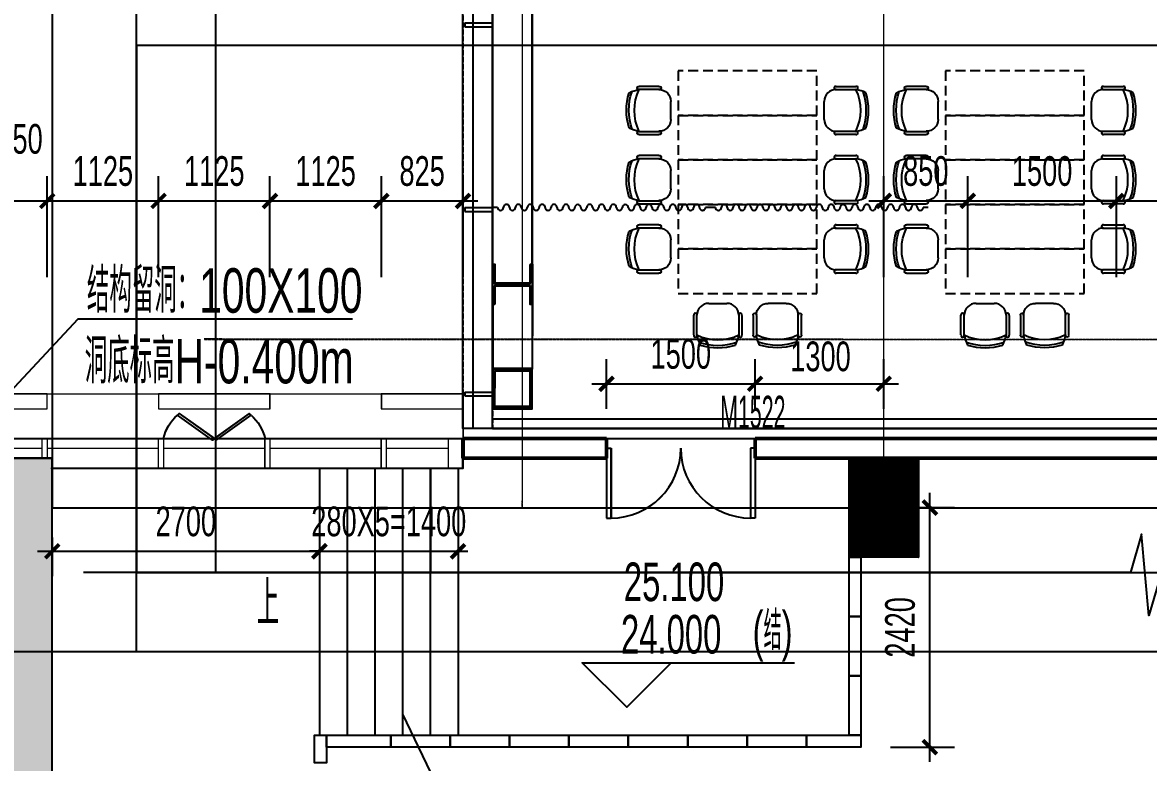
# Model space of a CAD drawing. Header units: millimetres. Extents: x 285006 to 3037698, y -2820855 to 192241.
# Drawn here: x 844006 to 855380, y -2793597 to -2786119 of the extents above; entities that cross this region are included whole.
import ezdxf
from ezdxf.enums import TextEntityAlignment as Align
from ezdxf.xclip import XClip

# ---------------------------------------------------------------- set-up
doc = ezdxf.new("R2010")
doc.units = ezdxf.units.MM
doc.header["$XCLIPFRAME"] = 2
doc.header["$PDMODE"] = 35
doc.header["$PDSIZE"] = -0.1
for name, pattern in [('1#B-6F$0$DOTE', [2.42, 2, -0.2, 0.02, -0.2]), ('1#C-6F$0$CONTINOUS', [0]), ('1#C-6F$0$DASH', [0.35, 0.25, -0.1]), ('1#C-6F$0$DASHED2', [0.375, 0.25, -0.125]), ('1#C-6F$0$DOTE', [2.42, 2, -0.2, 0.02, -0.2]), ('DASH', [0.35, 0.25, -0.1]), ('DASHED', [0.75, 0.5, -0.25]), ('WALL-1C-6F-1$0$CONTINOUS', [0])]:
    doc.linetypes.add(name, pattern=pattern)
for name, color, linetype, lineweight in [('1#B-6F$0$A-ANNO-GRID', 10, '1#B-6F$0$DOTE', 18), ('1#C-6F$0$A-ANNO-GRID', 10, '1#C-6F$0$DOTE', 18), ('DIM-1B-6F$0$A-ANNO-DIMS', 73, 'Continuous', 18), ('DOOR-1B-IDEN-6F$0$A-DOOR-IDEN', 7, 'Continuous', 25), ('EXWALL-1B-6F$0$A-FLOR-UNDR', 11, 'Continuous', 18), ('EXWALL-1B-6F$0$A-WALL-GLAZ', 142, 'Continuous', 18), ('EXWALL-1B-6F$0$A-WALL-STON', 31, 'Continuous', 18), ('IDEN-1AB-6F$0$A-ANNO-LEVL', 130, 'Continuous', 25), ('IDEN-1AB-6F$0$A-COND-IDEN-TEXT', 11, 'Continuous', 18), ('VERT-IDEN-1B-4F$0$A-COND-IDEN-TEXT', 11, 'Continuous', 18), ('VERT-IDEN-1B-4F$0$A-ROOM-IDEN', 7, 'Continuous', 25), ('WALL-1A1B-6F$0$A-WALL', 2, 'Continuous', 50), ('WALL-1A1B-6F$0$IDEN-1AB-6F$0$A-ROOM-IDEN', 7, 'Continuous', 25), ('WALL-1C-6F-1$0$A-FLOR-UNDR', 11, 'Continuous', 18), ('WALL-1C-6F-1$0$A-WALL-GLAZ', 142, 'Continuous', 18), ('板边洞口-1C-6F$0$A-HOLE', 5, 'Continuous', 25)]:
    doc.layers.add(name, color=color, linetype=linetype, lineweight=lineweight)
for name, color, linetype in [('1#C-6F$0$0-XREF', 7, 'Continuous'), ('1#C-6F$0$A-WALL', 2, 'Continuous'), ('1#C-6F$0$S-W-BEAMLINE', 4, '1#C-6F$0$DASHED2'), ('4玻璃幕墙', 1, 'Continuous'), ('6铝型材', 8, 'Continuous'), ('___', 4, 'Continuous'), ('__附着_A10-J_KJ_2_B_28F_SEN22M3I_设计区$0$A_WALL_BRIK(砌块墙)', 190, 'Continuous'), ('COL-1A1B-4~12$0$S-PUB-COL', 6, 'Continuous'), ('COL-1A1B-4~12$0$S-PUB-COLHATCH', 8, 'Continuous'), ('FF-FURN', 51, 'Continuous'), ('FF-活动家具', 51, 'Continuous'), ('WALL-1A1B-6F$0$A-DOOR', 142, 'Continuous'), ('WALL-1A1B-6F$0$IDEN-1AB-6F$0$DIM_SYMB', 3, 'Continuous'), ('WALL-地台', 8, 'Continuous')]:
    doc.layers.add(name, color=color, linetype=linetype)
doc.styles.add('CCD_DIM', font='archs.shx', dxfattribs={"width": 0.7})
doc.styles.add('DIM-1B-6F$0$HYGB2014', font='hygbsz.shx', dxfattribs={"width": 0.7, "bigfont": 'hygbhz.shx'})
doc.styles.add('DOOR-1B-IDEN-6F$0$HYGB2014', font='hygbsz.shx', dxfattribs={"width": 0.7, "bigfont": 'hygbhz.shx'})
doc.styles.add('IDEN-1AB-6F$0$HYGB2014', font='hygbsz.shx', dxfattribs={"width": 0.7, "bigfont": 'hygbhz.shx'})
doc.styles.add('VERT-IDEN-1B-4F$0$HYGB2014', font='hygbsz.shx', dxfattribs={"width": 0.7, "bigfont": 'hygbhz.shx'})
doc.styles.add('WALL-1A1B-6F$0$IDEN-1AB-6F$0$HYGB2014', font='hygbsz.shx', dxfattribs={"width": 0.7, "bigfont": 'hygbhz.shx'})
doc.dimstyles.new('DIM-1B-6F$0$DIMN', dxfattribs={"dimtxt": 300, "dimasz": 100, "dimexe": 250, "dimexo": 300, "dimgap": 0, "dimtad": 0, "dimdec": 0, "dimzin": 0, "dimdsep": 46, "dimtxsty": 'DIM-1B-6F$0$HYGB2014', "dimblk": 'DIM-1B-6F$0$_archtick', "dimcen": 0.09, "dimdle": 150, "dimclrt": 7, "dimazin": 0, "dimtfac": 1, "dimtdec": 0, "dimtix": 1, "dimtmove": 2, "dimatfit": 3, "dimfxl": 1, "dimtvp": 1, "dimtolj": 1, "dimtzin": 0, "dimarcsym": 0})

# ---------------------------------------------------------------- blocks, each defined once
blk = doc.blocks.new('WALL-1C-6F-1$0$mullion_____')
at = {"layer": '6铝型材'}
for p, q in [((-36798, -1713), (-36798, -1433)), ((-36798, -1433), (-36758, -1433)), ((-36758, -1713), (-36758, -1433)), ((-36798, -1713), (-36758, -1713)), ((-36778, -1713), (-36778, -1733))]:
    blk.add_line(p, q, dxfattribs=at)
blk = doc.blocks.new('WALL-1C-6F-1')
at = {"layer": '4玻璃幕墙'}
blk.add_lwpolyline([(98374985, 18794859), (98374985, 18768923)], dxfattribs=at)
at = {"layer": 'WALL-1C-6F-1$0$A-FLOR-UNDR', "linetype": 'WALL-1C-6F-1$0$CONTINOUS', "lineweight": -3, "ltscale": 3}
blk.add_line((98375185, 18769022), (98388435, 18769022), dxfattribs=at)
at = {"layer": 'WALL-地台', "linetype": 'DASH', "ltscale": 200}
blk.add_line((98374885, 18796546), (98374885, 18768923), dxfattribs=at)
blk.add_lwpolyline([(98375185, 18794859), (98375185, 18768923)], dxfattribs=at)
at = {"layer": 'WALL-1C-6F-1$0$A-WALL-GLAZ', "lineweight": -3, "rotation": 269.9999995734953}
for p in [(98376618, 18736224), (98376618, 18734359), (98376618, 18732494)]:
    blk.add_blockref('WALL-1C-6F-1$0$mullion_____', p, dxfattribs=at)
blk = doc.blocks.new('1#C-6F$0$A$C13D20D7F')
at = {"layer": '1#C-6F$0$S-W-BEAMLINE', "color": 6, "linetype": '1#C-6F$0$CONTINOUS'}
blk.add_lwpolyline([(380, 200), (20, 200), (20, 13), (0, 13), (0, 413), (20, 413), (20, 225), (380, 225), (380, 413), (400, 413), (400, 13), (380, 13)], close=True, dxfattribs=at)
blk = doc.blocks.new('1#C-6F$0$A$C346419F8')
at = {"layer": '1#C-6F$0$S-W-BEAMLINE', "color": 6, "linetype": '1#C-6F$0$CONTINOUS'}
for points in [[(0, 400), (0, 0), (400, 0), (400, 400)], [(20, 380), (20, 20), (380, 20), (380, 380)]]:
    blk.add_lwpolyline(points, close=True, dxfattribs=at)
blk = doc.blocks.new('dfgdergherhre')
at = {"layer": 'WALL-地台', "linetype": 'DASH', "ltscale": 200}
for p, q in [((3268329, 4575599, 0), (3268329, 4580983, 0)), ((3268729, 4575599, 0), (3268729, 4580983, 0)), ((3268329, 4575199, 0), (3268329, 4574546, 0)), ((3268729, 4575199, 0), (3268729, 4574546, 0))]:
    blk.add_line(p, q, dxfattribs=at)
at = {"layer": '1#C-6F$0$0-XREF', "ltscale": 1.5, "rotation": 359.999308722076}
for name, p in [('1#C-6F$0$A$C13D20D7F', (3268329, 4575186, 0)), ('1#C-6F$0$A$C346419F8', (3268329, 4574146, 0))]:
    blk.add_blockref(name, p, dxfattribs=at)
blk = doc.blocks.new('A$C64783269')
at = {"layer": 'FF-活动家具'}
for p, q in [((1, 151), (1, 400)), ((41, 151), (41, 400)), ((570, 399), (570, 150)), ((610, 399), (610, 150)), ((419, 0), (191, 0))]:
    blk.add_line(p, q, dxfattribs=at)
for centre, radius, start, end in [((461, 332), 426, 152.8506, 170.8394), ((305, -144), 604, 64.0229, 115.9163), ((305, -200), 730, 70.8382, 109.1021), ((305, -192), 752, 72.7146, 107.2107), ((149, 332), 426, 9.0894, 27.0688), ((21, 405), 20.8, 344.5058, 195.4229), ((590, 405), 20.8, 344.5058, 195.4229), ((21, 145), 20.8, 164.5058, 15.4229), ((191, 150), 150, 179.9644, 269.9644), ((419, 150), 150, 269.9644, 359.9644), ((590, 145), 20.8, 164.5058, 15.4229)]:
    blk.add_arc(centre, radius, start, end, dxfattribs=at)
blk = doc.blocks.new('DFGDFGHDTH')
at = {"layer": 'FF-FURN', "linetype": 'DASHED', "ltscale": 200}
for points in [[(3283808, 4592442), (3283808, 4591042), (3284258, 4591042), (3284258, 4592442)], [(3284258, 4592442), (3284258, 4591042), (3284708, 4591042), (3284708, 4592442)], [(3284708, 4592442), (3284708, 4591042), (3285158, 4591042), (3285158, 4592442)], [(3285158, 4592442), (3285158, 4591042), (3285608, 4591042), (3285608, 4592442)], [(3285608, 4592442), (3285608, 4591042), (3286058, 4591042), (3286058, 4592442)]]:
    blk.add_lwpolyline(points, close=True, dxfattribs=at)
at = {"layer": 'FF-FURN', "linetype": 'DASHED', "ltscale": 200, "xscale": 0.8, "yscale": 0.8, "zscale": 0.8}
for p in [(3283964, 4592517), (3284664, 4592517), (3285364, 4592517)]:
    blk.add_blockref('A$C64783269', p, dxfattribs=at)
at = {"layer": 'FF-FURN', "linetype": 'DASHED', "ltscale": 200}
for p, xscale, yscale, zscale, rotation in [((3286158, 4591798), -0.8, 0.8, 0.8, 269.9999999999999), ((3286158, 4591686), 0.8000000000000002, 0.8000000000000002, 0.8000000000000002, 270.0000006730583), ((3283964, 4590967), -0.8, 0.8, 0.8, 180), ((3284664, 4590967), -0.8, 0.8, 0.8, 180), ((3285364, 4590967), -0.8, 0.8, 0.8, 180)]:
    blk.add_blockref('A$C64783269', p, dxfattribs=dict(at, xscale=xscale, yscale=yscale, zscale=zscale, rotation=rotation))
blk = doc.blocks.new('WALL-1A1B-6F$0$_A0GGR')
for p, q in [((-0.5, 0), (-0.5, -0.47)), ((-0.5, 0), (-0.47, 0)), ((-0.47, 0), (-0.47, -0.47)), ((0.47, 0), (0.47, -0.47)), ((0.5, 0), (0.47, 0)), ((0.5, 0), (0.5, -0.47)), ((-0.5, -0.47), (-0.47, -0.47)), ((0.5, -0.47), (0.47, -0.47))]:
    blk.add_line(p, q)
for centre, start, end in [((-0.47, 0), 270, 0), ((0.47, 0), 180, 270)]:
    blk.add_arc(centre, 0.47, start, end)
blk = doc.blocks.new('EXWALL-1B-6F$0$幕墙-1125陶板单元')
blk.add_lwpolyline([(-562.5, 150), (562.5, 150), (562.5, 0), (-562.5, 0)], close=True)
blk = doc.blocks.new('EXWALL-1B-6F$0$ef')
at = {"layer": 'EXWALL-1B-6F$0$A-WALL-GLAZ', "lineweight": -3}
for points in [[(98270726, 18746787), (98270744, 18746769), (98271098, 18747022), (98271079, 18747040)], [(98271469, 18746787), (98271451, 18746769), (98271098, 18747022), (98271116, 18747040)]]:
    blk.add_lwpolyline(points, close=True, dxfattribs=at)
for centre, start, end in [((98271019, 18747123), 193.0402, 228.8588), ((98271176, 18747123), 311.1412, 346.9598)]:
    blk.add_arc(centre, 446, start, end, dxfattribs=at)
blk = doc.blocks.new('EXWALL-1B-6F')
at = {"layer": 'EXWALL-1B-6F$0$A-FLOR-UNDR'}
blk.add_lwpolyline([(98333335, 18769022), (98333335, 18769272), (98374885, 18769272), (98374885, 18768822)], dxfattribs=at)
at = {"layer": 'EXWALL-1B-6F$0$A-WALL-GLAZ', "lineweight": -3}
for p, q in [((98333635, 18768822), (98374885, 18768822)), ((98374885, 18768822), (98374885, 18768622))]:
    blk.add_line(p, q, dxfattribs=at)
at = {"layer": 'EXWALL-1B-6F$0$A-WALL-GLAZ'}
for p, q in [((98369610, 18768722), (98370635, 18768722)), ((98370685, 18768722), (98371810, 18768722)), ((98371860, 18768722), (98372885, 18768722)), ((98372935, 18768722), (98374060, 18768722)), ((98374110, 18768722), (98374735, 18768722)), ((98374885, 18768622), (98374885, 18768522)), ((98370723, 18768522), (98374885, 18768522))]:
    blk.add_line(p, q, dxfattribs=at)
for points in [[(98370635, 18768822), (98370685, 18768822), (98370685, 18768622), (98370635, 18768622)], [(98371810, 18768822), (98371860, 18768822), (98371860, 18768522), (98371810, 18768522)], [(98372885, 18768822), (98372935, 18768822), (98372935, 18768522), (98372885, 18768522)], [(98374060, 18768822), (98374110, 18768822), (98374110, 18768522), (98374060, 18768522)], [(98374735, 18768522), (98374885, 18768522), (98374885, 18768822), (98374735, 18768822)]]:
    blk.add_lwpolyline(points, close=True, dxfattribs=at)
at = {"layer": 'EXWALL-1B-6F$0$A-WALL-STON'}
blk.add_lwpolyline([(98374060, 18769122), (98374885, 18769122), (98374885, 18769272), (98374060, 18769272)], close=True, dxfattribs=at)
at = {"xscale": -1, "rotation": 180}
blk.add_blockref('EXWALL-1B-6F$0$ef', (101275, 37515844), dxfattribs=at)
at = {"layer": 'EXWALL-1B-6F$0$A-WALL-STON', "xscale": -1, "rotation": 180}
for p in [(98370123, 18769272), (98372373, 18769272)]:
    blk.add_blockref('EXWALL-1B-6F$0$幕墙-1125陶板单元', p, dxfattribs=at)
blk = doc.blocks.new('A$C008C76B7')
at = {"color": 1}
for points in [[(35910, -600), (35970, -600), (35970, -1200), (35850, -1200), (35850, -600)], [(35910, -1200), (35970, -1200), (35970, -1800), (35850, -1800), (35850, -1200)], [(35910, -1800), (35970, -1800), (35970, -2400), (35850, -2400), (35850, -1800)], [(30510, -2400), (30570, -2400), (30570, -2680), (30450, -2680), (30450, -2400)], [(30570, -2400), (31220, -2400), (31220, -2520), (30570, -2520)], [(31220, -2400), (31820, -2400), (31820, -2520), (31220, -2520)], [(31820, -2400), (32420, -2400), (32420, -2520), (31820, -2520)], [(32420, -2400), (33020, -2400), (33020, -2520), (32420, -2520)], [(33020, -2400), (33620, -2400), (33620, -2520), (33020, -2520)], [(33620, -2400), (34220, -2400), (34220, -2520), (33620, -2520)], [(34220, -2400), (34820, -2400), (34820, -2520), (34220, -2520)], [(34820, -2400), (35420, -2400), (35420, -2520), (34820, -2520)], [(35420, -2400), (35970, -2400), (35970, -2520), (35420, -2520)]]:
    blk.add_lwpolyline(points, close=True, dxfattribs=at)
blk = doc.blocks.new('DFGDFSHTHTR')
at = {"layer": 'COL-1A1B-4~12$0$S-PUB-COLHATCH'}
h = blk.add_hatch(dxfattribs=at)
h.set_pattern_fill('ANSI31', color=256)
h.set_pattern_definition([(45, (-97713643.1963, -18696461.15079), (-0.08838834764832, 0.08838834764832), [])])
h.paths.add_polyline_path([(552356, 65910), (553056, 65910), (553056, 66910), (552356, 66910)])
for p, q in [((547006, 66810), (547006, 64110)), ((547286, 66810), (547286, 64110)), ((547566, 66810), (547566, 64110)), ((547846, 66810), (547846, 64110)), ((548126, 66810), (548126, 64110)), ((548406, 66810), (548406, 64110))]:
    blk.add_line(p, q)
at = {"layer": 'COL-1A1B-4~12$0$S-PUB-COL'}
blk.add_lwpolyline([(552356, 66910), (553056, 66910), (553056, 65910), (552356, 65910)], close=True, dxfattribs=at)
at = {"layer": 'Defpoints'}
blk.add_lwpolyline([(532406, 66910), (544306, 66910), (544306, 66810), (548456, 66810), (548456, 67110), (562206, 67110), (562206, 66910), (562206, 66910), (562206, 45510), (561506, 45510), (561506, 45610), (553056, 45610), (553056, 45510), (552356, 45510), (552356, 45610), (544058, 45610), (544058, 45510), (543356, 45510)], dxfattribs=at)
at = {"layer": 'WALL-1A1B-6F$0$A-WALL'}
for p, q in [((549906, 67110), (548456, 67110)), ((548456, 67110), (548456, 66910)), ((549906, 66910), (549906, 67110)), ((552706, 67110), (551406, 67110)), ((551406, 66910), (551406, 67110)), ((562206, 67110), (552706, 67110)), ((549906, 66910), (548456, 66910)), ((553057, 66910), (551406, 66910)), ((562206, 66910), (553057, 66910))]:
    blk.add_line(p, q, dxfattribs=at)
for name, p in [('EXWALL-1B-6F', (-97826429, -18701712)), ('A$C008C76B7', (516506, 66510))]:
    blk.add_blockref(name, p)
at = {"layer": 'WALL-1A1B-6F$0$A-DOOR', "xscale": 1500, "yscale": 1500, "zscale": 2100}
blk.add_blockref('WALL-1A1B-6F$0$_A0GGR', (550656, 67010), dxfattribs=at)
blk = doc.blocks.new('A$C6A840439')
at = {"color": 53, "linetype": 'Continuous'}
for p, q in [((50, 30, 0), (0, 30, 0)), ((2200, 30, 0), (2150, 30, 0))]:
    blk.add_line(p, q, dxfattribs=at)
for centre, start, end in [((80, 30, 0), 180, 0), ((140, 30, 0), 359.6956, 180.3044), ((200, 30, 0), 180, 0), ((260, 30, 0), 0.0002, 180.3046), ((320, 30, 0), 179.6954, 0.1522), ((380, 30, 0), 359.6954, 180.1522), ((440, 30, 0), 180.0002, 0.3046), ((500, 30, 0), 359.6954, 179.9998), ((560, 30, 0), 180.0002, 0.3046), ((620, 30, 0), 359.6954, 179.9998), ((680, 30, 0), 180, 0), ((740, 30, 0), 359.6956, 180.3044), ((800, 30, 0), 180.0002, 0.3046), ((860, 30, 0), 0, 180), ((920, 30, 0), 179.6954, 359.9998), ((980, 30, 0), 359.6956, 180.3044), ((1040, 30, 0), 180.0002, 0.3046), ((1100, 30, 0), 359.6954, 179.9998), ((1160, 30, 0), 180, 0), ((1220, 30, 0), 359.6956, 180.3044), ((1280, 30, 0), 180.0002, 0.3046), ((1340, 30, 0), 0, 180), ((1400, 30, 0), 179.6956, 0.3044), ((1460, 30, 0), 359.6954, 179.9998), ((1520, 30, 0), 180, 0), ((1580, 30, 0), 359.6956, 180.3044), ((1640, 30, 0), 180, 0), ((1700, 30, 0), 359.6956, 180.3044), ((1760, 30, 0), 180.0002, 0.3046), ((1820, 30, 0), 359.6954, 179.9998), ((1880, 30, 0), 180.0002, 0.3046), ((1940, 30, 0), 359.6954, 179.9998), ((2000, 30, 0), 180, 0), ((2060, 30, 0), 0.0006, 180.4566), ((2120, 30, 0), 179.6954, 0.1522)]:
    blk.add_arc(centre, 30, start, end, dxfattribs=at)
blk = doc.blocks.new('DIM-1B-6F$0$_archtick')
at = {"const_width": 0.4}
blk.add_lwpolyline([(-0.7, -0.7), (0.7, 0.7)], dxfattribs=at)
blk = doc.blocks.new('CCD_Dimension_Tick')
at = {"color": 0, "linetype": 'ByBlock'}
for p, q in [((-1.09, 0), (0, 0)), ((0, 0), (1.09, 0))]:
    blk.add_line(p, q, dxfattribs=at)
at = {"color": 0, "linetype": 'Continuous', "const_width": 0.608}
blk.add_lwpolyline([(-0.61, -0.61), (0.61, 0.61)], dxfattribs=at)
blk = doc.blocks.new('*D1550')
at = {"layer": '___', "color": 44, "lineweight": -2, "transparency": 16777216}
for p, q in [((854266, -1074647), (854266, -1075059)), ((856570, -1074647), (856570, -1075059)), ((856470, -1074909), (854366, -1074909))]:
    blk.add_line(p, q, dxfattribs=at)
at = {"layer": 'Defpoints', "color": 0, "transparency": 16777216}
for p in [(854266, -1074497, 0), (856570, -1074497, 0), (854266, -1074909), (1059208, -2814913), (1060333, -2814913), (1060333, -2816155)]:
    blk.add_point(p, dxfattribs=at)
at = {"layer": 'DIM-1B-6F$0$A-ANNO-DIMS', "color": 0, "lineweight": -2, "transparency": 16777216}
for p, q in [((1059208, -2815213), (1059208, -2816405)), ((1060333, -2815213), (1060333, -2816405)), ((1059058, -2816155), (1060483, -2816155))]:
    blk.add_line(p, q, dxfattribs=at)
at = {"layer": '___', "color": 44, "lineweight": -2, "transparency": 16777216, "xscale": 100, "yscale": 100, "zscale": 100, "rotation": 180}
blk.add_blockref('CCD_Dimension_Tick', (854266, -1074909), dxfattribs=at)
at = {"layer": '___', "color": 44, "lineweight": -2, "transparency": 16777216, "xscale": 100, "yscale": 100, "zscale": 100}
blk.add_blockref('CCD_Dimension_Tick', (856570, -1074909), dxfattribs=at)
at = {"layer": 'DIM-1B-6F$0$A-ANNO-DIMS', "color": 0, "lineweight": -2, "transparency": 16777216, "xscale": 100, "yscale": 100, "zscale": 100, "rotation": 180}
blk.add_blockref('DIM-1B-6F$0$_archtick', (1059208, -2816155), dxfattribs=at)
at = {"layer": 'DIM-1B-6F$0$A-ANNO-DIMS', "color": 0, "lineweight": -2, "transparency": 16777216, "xscale": 100, "yscale": 100, "zscale": 100}
blk.add_blockref('DIM-1B-6F$0$_archtick', (1060333, -2816155), dxfattribs=at)
at = {"layer": '___', "color": 50, "transparency": 16777216, "insert": (855418, -1074774), "char_height": 150, "attachment_point": 5, "style": 'CCD_DIM'}
blk.add_mtext('\\A1;2305', dxfattribs=at)
at = {"layer": 'DIM-1B-6F$0$A-ANNO-DIMS', "color": 7, "transparency": 16777216, "insert": (1059770, -2815855), "char_height": 300, "attachment_point": 5, "style": 'DIM-1B-6F$0$HYGB2014'}
blk.add_mtext('\\A1;1125', dxfattribs=at)
blk = doc.blocks.new('结构留洞-1#AB-6F')
at = {"layer": 'Defpoints'}
blk.add_lwpolyline([(91100, 20900), (103000, 20900), (103000, 20800), (107150, 20800), (107150, 21100), (120900, 21100), (120900, 20900), (120900, 20900), (120900, -500), (120200, -500), (120200, -400), (111750, -400), (111750, -500), (111050, -500), (111050, -400), (102753, -400), (102753, -500), (102050, -500)], dxfattribs=at)
blk = doc.blocks.new('COL-1A1B-4~12')
at = {"layer": 'COL-1A1B-4~12$0$S-PUB-COLHATCH'}
h = blk.add_hatch(color=256, dxfattribs=at)
h.paths.add_polyline_path([(98370335, 18759022), (98370335, 18760522), (98370735, 18760522), (98370735, 18758622), (98367535, 18758622), (98367535, 18759022)])
h.paths.add_polyline_path([(98370735, 18768622), (98367535, 18768622), (98367535, 18768222), (98370335, 18768222), (98370335, 18764822), (98370735, 18764822)])
h.paths.add_polyline_path([(98342935, 18759022), (98342935, 18761922), (98342535, 18761922), (98342535, 18758622), (98345735, 18758622), (98345735, 18759022)])
h.paths.add_polyline_path([(98342935, 18768222), (98342935, 18764822), (98342535, 18764822), (98342535, 18768622), (98345735, 18768622), (98345735, 18768222)])
h = blk.add_hatch(dxfattribs=at)
h.set_pattern_fill('ANSI31', color=256)
h.set_pattern_definition([(45, (112786.15705, 5250.88743), (-0.08838834764832, 0.08838834764832), [])])
h.paths.add_polyline_path([(98378785, 18767622), (98379485, 18767622), (98379485, 18768622), (98378785, 18768622)])
at = {"layer": 'COL-1A1B-4~12$0$S-PUB-COL'}
for p, q in [((98370735, 18768622), (98367535, 18768622)), ((98370735, 18764822), (98370735, 18768622))]:
    blk.add_line(p, q, dxfattribs=at)
blk.add_lwpolyline([(98378785, 18768622), (98379485, 18768622), (98379485, 18767622), (98378785, 18767622)], close=True, dxfattribs=at)
blk = doc.blocks.new('1#B-6F$0$A$C465C26A5')
at = {"layer": '1#B-6F$0$A-ANNO-GRID', "ltscale": 1.5}
for p, q in [((-12650, -1700), (-12650, 56496.4)), ((-9000, -1700), (-9000, 56496.4)), ((-15865.9, 0), (5275, 0))]:
    blk.add_line(p, q, dxfattribs=at)
blk = doc.blocks.new('*D1718')
at = {"layer": 'Defpoints', "color": 0, "transparency": 16777216}
for p in [(844256, -2787922), (843706, -2788993), (844256, -2788993)]:
    blk.add_point(p, dxfattribs=at)
at = {"layer": 'DIM-1B-6F$0$A-ANNO-DIMS', "color": 0, "lineweight": -2, "transparency": 16777216}
for p, q in [((843706, -2788693), (843706, -2787672)), ((844256, -2788693), (844256, -2787672)), ((843556, -2787922), (844406, -2787922))]:
    blk.add_line(p, q, dxfattribs=at)
at = {"layer": 'DIM-1B-6F$0$A-ANNO-DIMS', "color": 0, "lineweight": -2, "transparency": 16777216, "xscale": 100, "yscale": 100, "zscale": 100, "rotation": 180}
blk.add_blockref('DIM-1B-6F$0$_archtick', (843706, -2787922), dxfattribs=at)
at = {"layer": 'DIM-1B-6F$0$A-ANNO-DIMS', "color": 0, "lineweight": -2, "transparency": 16777216, "xscale": 100, "yscale": 100, "zscale": 100}
blk.add_blockref('DIM-1B-6F$0$_archtick', (844256, -2787922), dxfattribs=at)
at = {"layer": 'DIM-1B-6F$0$A-ANNO-DIMS', "color": 7, "transparency": 16777216, "insert": (843981, -2787297), "char_height": 300, "attachment_point": 5, "style": 'DIM-1B-6F$0$HYGB2014'}
blk.add_mtext('\\A1;550', dxfattribs=at)
blk = doc.blocks.new('*D1719')
at = {"layer": 'Defpoints', "color": 0, "transparency": 16777216}
for p in [(845381, -2787922), (844256, -2788993), (845381, -2788993)]:
    blk.add_point(p, dxfattribs=at)
at = {"layer": 'DIM-1B-6F$0$A-ANNO-DIMS', "color": 0, "lineweight": -2, "transparency": 16777216}
for p, q in [((844256, -2788693), (844256, -2787672)), ((845381, -2788693), (845381, -2787672)), ((844106, -2787922), (845531, -2787922))]:
    blk.add_line(p, q, dxfattribs=at)
at = {"layer": 'DIM-1B-6F$0$A-ANNO-DIMS', "color": 0, "lineweight": -2, "transparency": 16777216, "xscale": 100, "yscale": 100, "zscale": 100, "rotation": 180}
blk.add_blockref('DIM-1B-6F$0$_archtick', (844256, -2787922), dxfattribs=at)
at = {"layer": 'DIM-1B-6F$0$A-ANNO-DIMS', "color": 0, "lineweight": -2, "transparency": 16777216, "xscale": 100, "yscale": 100, "zscale": 100}
blk.add_blockref('DIM-1B-6F$0$_archtick', (845381, -2787922), dxfattribs=at)
at = {"layer": 'DIM-1B-6F$0$A-ANNO-DIMS', "color": 7, "transparency": 16777216, "insert": (844818, -2787622), "char_height": 300, "attachment_point": 5, "style": 'DIM-1B-6F$0$HYGB2014'}
blk.add_mtext('\\A1;1125', dxfattribs=at)
blk = doc.blocks.new('*D1720')
at = {"layer": 'Defpoints', "color": 0, "transparency": 16777216}
for p in [(846506, -2787922), (845381, -2788993), (846506, -2788993)]:
    blk.add_point(p, dxfattribs=at)
at = {"layer": 'DIM-1B-6F$0$A-ANNO-DIMS', "color": 0, "lineweight": -2, "transparency": 16777216}
for p, q in [((845381, -2788693), (845381, -2787672)), ((846506, -2788693), (846506, -2787672)), ((845231, -2787922), (846656, -2787922))]:
    blk.add_line(p, q, dxfattribs=at)
at = {"layer": 'DIM-1B-6F$0$A-ANNO-DIMS', "color": 0, "lineweight": -2, "transparency": 16777216, "xscale": 100, "yscale": 100, "zscale": 100, "rotation": 180}
blk.add_blockref('DIM-1B-6F$0$_archtick', (845381, -2787922), dxfattribs=at)
at = {"layer": 'DIM-1B-6F$0$A-ANNO-DIMS', "color": 0, "lineweight": -2, "transparency": 16777216, "xscale": 100, "yscale": 100, "zscale": 100}
blk.add_blockref('DIM-1B-6F$0$_archtick', (846506, -2787922), dxfattribs=at)
at = {"layer": 'DIM-1B-6F$0$A-ANNO-DIMS', "color": 7, "transparency": 16777216, "insert": (845943, -2787622), "char_height": 300, "attachment_point": 5, "style": 'DIM-1B-6F$0$HYGB2014'}
blk.add_mtext('\\A1;1125', dxfattribs=at)
blk = doc.blocks.new('*D1721')
at = {"layer": 'Defpoints', "color": 0, "transparency": 16777216}
for p in [(847631, -2787922), (846506, -2788993), (847631, -2788993)]:
    blk.add_point(p, dxfattribs=at)
at = {"layer": 'DIM-1B-6F$0$A-ANNO-DIMS', "color": 0, "lineweight": -2, "transparency": 16777216}
for p, q in [((846506, -2788693), (846506, -2787672)), ((847631, -2788693), (847631, -2787672)), ((846356, -2787922), (847781, -2787922))]:
    blk.add_line(p, q, dxfattribs=at)
at = {"layer": 'DIM-1B-6F$0$A-ANNO-DIMS', "color": 0, "lineweight": -2, "transparency": 16777216, "xscale": 100, "yscale": 100, "zscale": 100, "rotation": 180}
blk.add_blockref('DIM-1B-6F$0$_archtick', (846506, -2787922), dxfattribs=at)
at = {"layer": 'DIM-1B-6F$0$A-ANNO-DIMS', "color": 0, "lineweight": -2, "transparency": 16777216, "xscale": 100, "yscale": 100, "zscale": 100}
blk.add_blockref('DIM-1B-6F$0$_archtick', (847631, -2787922), dxfattribs=at)
at = {"layer": 'DIM-1B-6F$0$A-ANNO-DIMS', "color": 7, "transparency": 16777216, "insert": (847068, -2787622), "char_height": 300, "attachment_point": 5, "style": 'DIM-1B-6F$0$HYGB2014'}
blk.add_mtext('\\A1;1125', dxfattribs=at)
blk = doc.blocks.new('*D1722')
at = {"layer": 'Defpoints', "color": 0, "transparency": 16777216}
for p in [(848456, -2787922), (847631, -2788993), (848456, -2788993)]:
    blk.add_point(p, dxfattribs=at)
at = {"layer": 'DIM-1B-6F$0$A-ANNO-DIMS', "color": 0, "lineweight": -2, "transparency": 16777216}
for p, q in [((847631, -2788693), (847631, -2787672)), ((848456, -2788693), (848456, -2787672)), ((847481, -2787922), (848606, -2787922))]:
    blk.add_line(p, q, dxfattribs=at)
at = {"layer": 'DIM-1B-6F$0$A-ANNO-DIMS', "color": 0, "lineweight": -2, "transparency": 16777216, "xscale": 100, "yscale": 100, "zscale": 100, "rotation": 180}
blk.add_blockref('DIM-1B-6F$0$_archtick', (847631, -2787922), dxfattribs=at)
at = {"layer": 'DIM-1B-6F$0$A-ANNO-DIMS', "color": 0, "lineweight": -2, "transparency": 16777216, "xscale": 100, "yscale": 100, "zscale": 100}
blk.add_blockref('DIM-1B-6F$0$_archtick', (848456, -2787922), dxfattribs=at)
at = {"layer": 'DIM-1B-6F$0$A-ANNO-DIMS', "color": 7, "transparency": 16777216, "insert": (848043, -2787622), "char_height": 300, "attachment_point": 5, "style": 'DIM-1B-6F$0$HYGB2014'}
blk.add_mtext('\\A1;825', dxfattribs=at)
blk = doc.blocks.new('*D1755')
at = {"layer": 'Defpoints', "color": 0, "transparency": 16777216}
for p in [(853556, -2787922), (852706, -2788993), (853556, -2788993)]:
    blk.add_point(p, dxfattribs=at)
at = {"layer": 'DIM-1B-6F$0$A-ANNO-DIMS', "color": 0, "lineweight": -2, "transparency": 16777216}
for p, q in [((852706, -2788693), (852706, -2787672)), ((853556, -2788693), (853556, -2787672)), ((852556, -2787922), (853706, -2787922))]:
    blk.add_line(p, q, dxfattribs=at)
at = {"layer": 'DIM-1B-6F$0$A-ANNO-DIMS', "color": 0, "lineweight": -2, "transparency": 16777216, "xscale": 100, "yscale": 100, "zscale": 100, "rotation": 180}
blk.add_blockref('DIM-1B-6F$0$_archtick', (852706, -2787922), dxfattribs=at)
at = {"layer": 'DIM-1B-6F$0$A-ANNO-DIMS', "color": 0, "lineweight": -2, "transparency": 16777216, "xscale": 100, "yscale": 100, "zscale": 100}
blk.add_blockref('DIM-1B-6F$0$_archtick', (853556, -2787922), dxfattribs=at)
at = {"layer": 'DIM-1B-6F$0$A-ANNO-DIMS', "color": 7, "transparency": 16777216, "insert": (853131, -2787622), "char_height": 300, "attachment_point": 5, "style": 'DIM-1B-6F$0$HYGB2014'}
blk.add_mtext('\\A1;850', dxfattribs=at)
blk = doc.blocks.new('*D1756')
at = {"layer": 'Defpoints', "color": 0, "transparency": 16777216}
for p in [(855056, -2787922), (853556, -2788993), (855056, -2788993)]:
    blk.add_point(p, dxfattribs=at)
at = {"layer": 'DIM-1B-6F$0$A-ANNO-DIMS', "color": 0, "lineweight": -2, "transparency": 16777216}
for p, q in [((853556, -2788693), (853556, -2787672)), ((855056, -2788693), (855056, -2787672)), ((853406, -2787922), (855206, -2787922))]:
    blk.add_line(p, q, dxfattribs=at)
at = {"layer": 'DIM-1B-6F$0$A-ANNO-DIMS', "color": 0, "lineweight": -2, "transparency": 16777216, "xscale": 100, "yscale": 100, "zscale": 100, "rotation": 180}
blk.add_blockref('DIM-1B-6F$0$_archtick', (853556, -2787922), dxfattribs=at)
at = {"layer": 'DIM-1B-6F$0$A-ANNO-DIMS', "color": 0, "lineweight": -2, "transparency": 16777216, "xscale": 100, "yscale": 100, "zscale": 100}
blk.add_blockref('DIM-1B-6F$0$_archtick', (855056, -2787922), dxfattribs=at)
at = {"layer": 'DIM-1B-6F$0$A-ANNO-DIMS', "color": 7, "transparency": 16777216, "insert": (854306, -2787622), "char_height": 300, "attachment_point": 5, "style": 'DIM-1B-6F$0$HYGB2014'}
blk.add_mtext('\\A1;1500', dxfattribs=at)
blk = doc.blocks.new('*D1757')
at = {"layer": 'Defpoints', "color": 0, "transparency": 16777216}
for p in [(861706, -2787922), (855056, -2788993), (861706, -2788993)]:
    blk.add_point(p, dxfattribs=at)
at = {"layer": 'DIM-1B-6F$0$A-ANNO-DIMS', "color": 0, "lineweight": -2, "transparency": 16777216}
for p, q in [((855056, -2788693), (855056, -2787672)), ((861706, -2788693), (861706, -2787672)), ((854906, -2787922), (861856, -2787922))]:
    blk.add_line(p, q, dxfattribs=at)
at = {"layer": 'DIM-1B-6F$0$A-ANNO-DIMS', "color": 0, "lineweight": -2, "transparency": 16777216, "xscale": 100, "yscale": 100, "zscale": 100, "rotation": 180}
blk.add_blockref('DIM-1B-6F$0$_archtick', (855056, -2787922), dxfattribs=at)
at = {"layer": 'DIM-1B-6F$0$A-ANNO-DIMS', "color": 0, "lineweight": -2, "transparency": 16777216, "xscale": 100, "yscale": 100, "zscale": 100}
blk.add_blockref('DIM-1B-6F$0$_archtick', (861706, -2787922), dxfattribs=at)
at = {"layer": 'DIM-1B-6F$0$A-ANNO-DIMS', "color": 7, "transparency": 16777216, "insert": (858381, -2787622), "char_height": 300, "attachment_point": 5, "style": 'DIM-1B-6F$0$HYGB2014'}
blk.add_mtext('\\A1;6650', dxfattribs=at)
blk = doc.blocks.new('*D1626')
at = {"layer": 'Defpoints', "color": 0, "transparency": 16777216}
for p in [(844306, -2791022), (847006, -2791022), (847006, -2791463)]:
    blk.add_point(p, dxfattribs=at)
at = {"layer": 'DIM-1B-6F$0$A-ANNO-DIMS', "color": 0, "lineweight": -2, "transparency": 16777216}
for p, q in [((844306, -2791322), (844306, -2791713)), ((847006, -2791322), (847006, -2791713)), ((844156, -2791463), (847156, -2791463))]:
    blk.add_line(p, q, dxfattribs=at)
at = {"layer": 'DIM-1B-6F$0$A-ANNO-DIMS', "color": 0, "lineweight": -2, "transparency": 16777216, "xscale": 100, "yscale": 100, "zscale": 100, "rotation": 180}
blk.add_blockref('DIM-1B-6F$0$_archtick', (844306, -2791463), dxfattribs=at)
at = {"layer": 'DIM-1B-6F$0$A-ANNO-DIMS', "color": 0, "lineweight": -2, "transparency": 16777216, "xscale": 100, "yscale": 100, "zscale": 100}
blk.add_blockref('DIM-1B-6F$0$_archtick', (847006, -2791463), dxfattribs=at)
at = {"layer": 'DIM-1B-6F$0$A-ANNO-DIMS', "color": 7, "transparency": 16777216, "insert": (845656, -2791163), "char_height": 300, "attachment_point": 5, "style": 'DIM-1B-6F$0$HYGB2014'}
blk.add_mtext('\\A1;2700', dxfattribs=at)
blk = doc.blocks.new('*D1627')
at = {"layer": 'Defpoints', "color": 0, "transparency": 16777216}
for p in [(847006, -2791022), (848406, -2791022), (848406, -2791463)]:
    blk.add_point(p, dxfattribs=at)
at = {"layer": 'DIM-1B-6F$0$A-ANNO-DIMS', "color": 0, "lineweight": -2, "transparency": 16777216}
for p, q in [((847006, -2791322), (847006, -2791713)), ((848406, -2791322), (848406, -2791713)), ((847006, -2791463), (846906, -2791463)), ((847006, -2791463), (848406, -2791463)), ((848406, -2791463), (848506, -2791463))]:
    blk.add_line(p, q, dxfattribs=at)
at = {"layer": 'DIM-1B-6F$0$A-ANNO-DIMS', "color": 0, "lineweight": -2, "transparency": 16777216, "xscale": 100, "yscale": 100, "zscale": 100}
blk.add_blockref('DIM-1B-6F$0$_archtick', (847006, -2791463), dxfattribs=at)
at = {"layer": 'DIM-1B-6F$0$A-ANNO-DIMS', "color": 0, "lineweight": -2, "transparency": 16777216, "xscale": 100, "yscale": 100, "zscale": 100, "rotation": 180}
blk.add_blockref('DIM-1B-6F$0$_archtick', (848406, -2791463), dxfattribs=at)
at = {"layer": 'DIM-1B-6F$0$A-ANNO-DIMS', "color": 7, "transparency": 16777216, "insert": (847706, -2791163), "char_height": 300, "attachment_point": 5, "style": 'DIM-1B-6F$0$HYGB2014'}
blk.add_mtext('\\A1;280X5=1400', dxfattribs=at)
blk = doc.blocks.new('*D1628')
at = {"layer": 'Defpoints', "color": 0, "transparency": 16777216}
for p in [(852476, -2791022), (853172, -2791022), (852476, -2793442)]:
    blk.add_point(p, dxfattribs=at)
at = {"layer": 'DIM-1B-6F$0$A-ANNO-DIMS', "color": 0, "lineweight": -2, "transparency": 16777216}
for p, q in [((853172, -2793592), (853172, -2790872)), ((852776, -2791022), (853422, -2791022)), ((852776, -2793442), (853422, -2793442))]:
    blk.add_line(p, q, dxfattribs=at)
at = {"layer": 'DIM-1B-6F$0$A-ANNO-DIMS', "color": 0, "lineweight": -2, "transparency": 16777216, "xscale": 100, "yscale": 100, "zscale": 100}
for p, rotation in [((853172, -2791022), 90), ((853172, -2793442), 270)]:
    blk.add_blockref('DIM-1B-6F$0$_archtick', p, dxfattribs=dict(at, rotation=rotation))
at = {"layer": 'DIM-1B-6F$0$A-ANNO-DIMS', "color": 7, "transparency": 16777216, "insert": (852872, -2792232), "char_height": 300, "attachment_point": 5, "rotation": 90, "style": 'DIM-1B-6F$0$HYGB2014'}
blk.add_mtext('\\A1;2420', dxfattribs=at)
blk = doc.blocks.new('*D1629')
at = {"layer": 'Defpoints', "color": 0, "transparency": 16777216}
for p in [(851406, -2789770), (849906, -2790322), (851406, -2790322)]:
    blk.add_point(p, dxfattribs=at)
at = {"layer": 'DIM-1B-6F$0$A-ANNO-DIMS', "color": 0, "lineweight": -2, "transparency": 16777216}
for p, q in [((849906, -2790022), (849906, -2789520)), ((851406, -2790022), (851406, -2789520)), ((849756, -2789770), (851556, -2789770))]:
    blk.add_line(p, q, dxfattribs=at)
at = {"layer": 'DIM-1B-6F$0$A-ANNO-DIMS', "color": 0, "lineweight": -2, "transparency": 16777216, "xscale": 100, "yscale": 100, "zscale": 100, "rotation": 180}
blk.add_blockref('DIM-1B-6F$0$_archtick', (849906, -2789770), dxfattribs=at)
at = {"layer": 'DIM-1B-6F$0$A-ANNO-DIMS', "color": 0, "lineweight": -2, "transparency": 16777216, "xscale": 100, "yscale": 100, "zscale": 100}
blk.add_blockref('DIM-1B-6F$0$_archtick', (851406, -2789770), dxfattribs=at)
at = {"layer": 'DIM-1B-6F$0$A-ANNO-DIMS', "color": 7, "transparency": 16777216, "insert": (850656, -2789470), "char_height": 300, "attachment_point": 5, "style": 'DIM-1B-6F$0$HYGB2014'}
blk.add_mtext('\\A1;1500', dxfattribs=at)
blk = doc.blocks.new('*D1630')
at = {"layer": 'Defpoints', "color": 0, "transparency": 16777216}
for p in [(852706, -2789770), (851406, -2790322), (852706, -2790322)]:
    blk.add_point(p, dxfattribs=at)
at = {"layer": 'DIM-1B-6F$0$A-ANNO-DIMS', "color": 0, "lineweight": -2, "transparency": 16777216}
for p, q in [((851406, -2790022), (851406, -2789520)), ((852706, -2790022), (852706, -2789520)), ((851256, -2789770), (852856, -2789770))]:
    blk.add_line(p, q, dxfattribs=at)
at = {"layer": 'DIM-1B-6F$0$A-ANNO-DIMS', "color": 0, "lineweight": -2, "transparency": 16777216, "xscale": 100, "yscale": 100, "zscale": 100, "rotation": 180}
blk.add_blockref('DIM-1B-6F$0$_archtick', (851406, -2789770), dxfattribs=at)
at = {"layer": 'DIM-1B-6F$0$A-ANNO-DIMS', "color": 0, "lineweight": -2, "transparency": 16777216, "xscale": 100, "yscale": 100, "zscale": 100}
blk.add_blockref('DIM-1B-6F$0$_archtick', (852706, -2789770), dxfattribs=at)
at = {"layer": 'DIM-1B-6F$0$A-ANNO-DIMS', "color": 7, "transparency": 16777216, "insert": (852067, -2789495), "char_height": 300, "attachment_point": 5, "style": 'DIM-1B-6F$0$HYGB2014'}
blk.add_mtext('\\A1;1300', dxfattribs=at)
blk = doc.blocks.new('VERT-IDEN-1B-4F')
at = {"layer": 'VERT-IDEN-1B-4F$0$A-COND-IDEN-TEXT', "lineweight": -3}
blk.add_lwpolyline([(98373768, 18770027), (98370995, 18770027), (98367635, 18766422)], dxfattribs=at)
at = {"layer": 'VERT-IDEN-1B-4F$0$A-ROOM-IDEN', "lineweight": -3, "style": 'VERT-IDEN-1B-4F$0$HYGB2014', "width": 0.7}
for s, p in [('结构留洞：100X100', (98371086, 18770092, 0)), ('洞底标高H-0.400m', (98371064, 18769378, 0))]:
    blk.add_text(s, height=450, dxfattribs=at).set_placement(p)
blk = doc.blocks.new('IDEN-1AB-6F')
at = {"layer": 'IDEN-1AB-6F$0$A-ANNO-LEVL'}
blk.add_lwpolyline([(98376989, 18766555), (98376539, 18766105), (98376089, 18766555), (98378234, 18766555)], dxfattribs=at)
at = {"layer": 'IDEN-1AB-6F$0$A-COND-IDEN-TEXT', "lineweight": -3}
blk.add_line((98374275, 18766035), (98375167, 18764169), dxfattribs=at)
at = {"layer": 'IDEN-1AB-6F$0$A-ANNO-LEVL', "style": 'IDEN-1AB-6F$0$HYGB2014', "width": 0.65}
for s, p in [('25.100', (98376510, 18767178)), ('(结)', (98377811, 18766684)), ('24.000', (98376481, 18766648))]:
    blk.add_text(s, height=390, dxfattribs=at).set_placement(p)
blk = doc.blocks.new('DOOR-1B-IDEN-6F')
at = {"layer": 'DOOR-1B-IDEN-6F$0$A-DOOR-IDEN', "style": 'DOOR-1B-IDEN-6F$0$HYGB2014', "width": 0.5}
blk.add_text('M1522', height=330, dxfattribs=at).set_placement((98377483, 18769088), align=Align.MIDDLE_LEFT)
blk = doc.blocks.new('1#C-6F$0$A$C465C26A5')
at = {"layer": '1#C-6F$0$A-ANNO-GRID', "ltscale": 1.5}
for p, q in [((-12650, -1700), (-12650, 56496.4)), ((-9000, -1700), (-9000, 56496.4)), ((-15865.9, 0), (5275, 0))]:
    blk.add_line(p, q, dxfattribs=at)

msp = doc.modelspace()

# ---------------------------------------------------------------- linework, layer by layer
for p, q in [((847005.7, -2790622.3), (847005.7, -2793322.3)), ((847285.7, -2790622.3), (847285.7, -2793322.3)), ((847565.7, -2790622.3), (847565.7, -2793322.3)), ((847845.7, -2790622.3), (847845.7, -2793322.3)), ((848125.7, -2790622.3), (848125.7, -2793322.3)), ((848405.7, -2790622.3), (848405.7, -2793322.3))]:
    msp.add_line(p, q)
at = {"elevation": 0}
msp.add_lwpolyline([(848456.1, -2736122.8), (862306.1, -2736122.8), (862305.4, -2790223), (848455.4, -2790222.8)], close=True, dxfattribs=at)
msp.add_lwpolyline([(867541.9, -2791678.4), (855513.2, -2791678.4), (855385.7, -2792110.3), (855310.7, -2791289.1), (855198.3, -2791678.4), (844621.7, -2791678.4)], dxfattribs=at)
at = {"layer": '1#C-6F$0$A-WALL', "color": 4, "linetype": '1#C-6F$0$DASH'}
for p, q in [((848756.5, -2788562.6, 0), (848759.4, -2783178.2, 0)), ((849156.5, -2788562.8, 0), (849159.4, -2783178.4, 0)), ((848755.3, -2788570.2, 0), (848755.4, -2783185.8, 0)), ((849155.3, -2788570.2, 0), (849155.4, -2783185.8, 0))]:
    msp.add_line(p, q, dxfattribs=at)
at = {"layer": '1#C-6F$0$S-W-BEAMLINE', "linetype": 'Continuous', "ltscale": 1.5}
for p, q in [((848755.2, -2788970.2, 0), (848755.2, -2789622.8, 0)), ((848756.2, -2788962.6, 0), (848755.9, -2789615.2, 0)), ((849155.3, -2788970.2, 0), (849155.3, -2789622.8, 0)), ((849156.3, -2788962.8, 0), (849155.9, -2789615.4, 0))]:
    msp.add_line(p, q, dxfattribs=at)
at = {"layer": '__附着_A10-J_KJ_2_B_28F_SEN22M3I_设计区$0$A_WALL_BRIK(砌块墙)', "ltscale": 0.01, "elevation": 0}
msp.add_lwpolyline([(848755.4, -2790222.8), (862005.4, -2790223)], dxfattribs=at)
for points in [[(849905.7, -2790522.3), (848455.7, -2790522.3), (848455.7, -2790322.3), (849905.7, -2790322.3)], [(851405.7, -2790522.3), (862205.7, -2790522.3), (862205.7, -2790322.3), (851405.7, -2790322.3)]]:
    msp.add_lwpolyline(points, close=True, dxfattribs=at)
at = {"layer": 'Defpoints', "elevation": 0}
for points in [[(822925.4, -2734799.3), (883628.3, -2734799.3), (883628.3, -2792478.4), (822925.4, -2792478.4)], [(845156.1, -2734799.3), (865505.7, -2734799.3), (865505.7, -2792478.4), (845156.1, -2792478.4)]]:
    msp.add_lwpolyline(points, close=True, dxfattribs=at)
at = {"layer": 'WALL-1A1B-6F$0$A-WALL'}
for p, q in [((849905.7, -2790322.3), (848455.7, -2790322.3)), ((848455.7, -2790322.3), (848455.7, -2790522.3)), ((849905.7, -2790522.3), (849905.7, -2790322.3)), ((852705.7, -2790322.3), (851405.7, -2790322.3)), ((851405.7, -2790522.3), (851405.7, -2790322.3)), ((862205.7, -2790322.3), (852705.7, -2790322.3)), ((849905.7, -2790522.3), (848455.7, -2790522.3)), ((853056.6, -2790522.3), (851405.7, -2790522.3)), ((862205.8, -2790522.3), (853056.6, -2790522.3))]:
    msp.add_line(p, q, dxfattribs=at)
at = {"layer": 'WALL-1A1B-6F$0$IDEN-1AB-6F$0$DIM_SYMB'}
msp.add_lwpolyline([(846831.8, -2791972.3, 0, 0, 0), (848105.7, -2791972.3, 80, 0, 0), (848405.7, -2791972.3, 0, 0, 0)], format="xyseb", dxfattribs=at)
at = {"layer": '板边洞口-1C-6F$0$A-HOLE', "linetype": 'Continuous', "ltscale": 1.5, "elevation": 0}
msp.add_lwpolyline([(862005.3, -2790223.5), (848755.3, -2790223.3), (848755.9, -2736423.3), (862005.9, -2736423.5), (862005.3, -2790223.5)], dxfattribs=at)

# ---------------------------------------------------------------- block references
at = {"ltscale": 1.5, "rotation": 359.9692125216086}
msp.add_blockref('1#C-6F$0$A$C465C26A5', (861706.1, -2789322.7, 0), dxfattribs=at)
ref = msp.add_blockref('结构留洞-1#AB-6F', (741305.7, -2811422.3))
XClip(ref).set_block_clipping_path([(52000.000000149, -7800.0001855306), (130675.0000000149, 34249.9998144694)])
ref = msp.add_blockref('COL-1A1B-4~12', (-97526429.4, -21559144.4))
XClip(ref).set_block_clipping_path([(98319735.0140507817, 18739922.1058121212), (98398410.0140506476, 18781972.1058121212)])
ref = msp.add_blockref('IDEN-1AB-6F', (-97526429.4, -21559144.4))
XClip(ref).set_block_clipping_path([(98319735.0140507966, 18739922.1058121212), (98398410.0140506625, 18781972.1058121212)])
at = {"ltscale": 1.5}
ref = msp.add_blockref('1#B-6F$0$A$C465C26A5', (861705.7, -2789322.3), dxfattribs=at)
XClip(ref).set_block_clipping_path([(-17399.9999999851, -1700), (10275, 9149.9998158999)])
at = {"color": 8}
for p in [(848755.5, -2788018.3, 0), (850955.5, -2788018.1, 0)]:
    msp.add_blockref('A$C6A840439', p, dxfattribs=at)
for name, p in [('VERT-IDEN-1B-4F', (-97526429.4, -21559144.4)), ('EXWALL-1B-6F', (-97526429.4, -21559144.4)), ('DOOR-1B-IDEN-6F', (-97526429.4, -21559144.4)), ('A$C008C76B7', (816505.7, -2790922.3))]:
    msp.add_blockref(name, p)
at = {"layer": '1#C-6F$0$0-XREF', "ltscale": 1.5}
ref = msp.add_blockref('WALL-1C-6F-1', (-97526656.2, -21557958.5, 0), dxfattribs=dict(at, rotation=359.999308722076))
XClip(ref).set_block_clipping_path([(98372385.8231538981, 18767467.007476639), (98391135.4026873261, 18767467.2336917371), (98391134.7242774069, 18823696.4636914618), (98372385.144743979, 18823696.2374763638)])
for name, p, rotation in [('WALL-1C-6F-1', (-97526656.2, -21557958.5, 0), 359.999308722076), ('1#C-6F$0$A$C13D20D7F', (848755.3, -2788982.7, 0), 359.999308722076), ('1#C-6F$0$A$C13D20D7F', (848756.3, -2788975.1, 0), 359.9692125216086), ('1#C-6F$0$A$C346419F8', (848755.3, -2790022.8, 0), 359.999308722076), ('1#C-6F$0$A$C346419F8', (848755.7, -2790015.2, 0), 359.9692125216086)]:
    msp.add_blockref(name, p, dxfattribs=dict(at, rotation=rotation))
at = {"layer": '___'}
ref = msp.add_blockref('DFGDFSHTHTR', (300000, -2857432.4), dxfattribs=at)
XClip(ref).set_block_clipping_path([(545156.0811596321, 65754.0302144536), (562505.6606944352, 71079.9308441922)])
at = {"layer": '__附着_A10-J_KJ_2_B_28F_SEN22M3I_设计区$0$A_WALL_BRIK(砌块墙)'}
msp.add_blockref('dfgdergherhre', (-2419573.4, -7364168.9), dxfattribs=at)
at = {"layer": '__附着_A10-J_KJ_2_B_28F_SEN22M3I_设计区$0$A_WALL_BRIK(砌块墙)', "rotation": 270}
for p in [(-3740411.6, 497200.3, 0), (-3737711.6, 497200.3, 0)]:
    msp.add_blockref('DFGDFGHDTH', p, dxfattribs=at)
at = {"layer": 'WALL-1A1B-6F$0$A-DOOR', "xscale": 1500, "yscale": 1500, "zscale": 2100}
msp.add_blockref('WALL-1A1B-6F$0$_A0GGR', (850655.7, -2790422.3), dxfattribs=at)

# ---------------------------------------------------------------- texts
at = {"layer": 'WALL-1A1B-6F$0$IDEN-1AB-6F$0$A-ROOM-IDEN', "lineweight": -3, "style": 'WALL-1A1B-6F$0$IDEN-1AB-6F$0$HYGB2014', "width": 0.7}
msp.add_text('上', height=450, dxfattribs=at).set_placement((846373.2, -2792212.3))

# ---------------------------------------------------------------- dimensions: what is measured, and where the dimension line sits
at = {"layer": 'DIM-1B-6F$0$A-ANNO-DIMS'}
for p1, p2, distance, picture, middle in [((1059207.7, -2814913.1), (1060332.7, -2814913.1), -1241.6, '*D1550', (1059770.2, -2815854.7)), ((844255.7, -2788993.2), (845380.7, -2788993.2), 1070.9, '*D1719', (844818.2, -2787622.3)), ((845380.7, -2788993.2), (846505.7, -2788993.2), 1070.9, '*D1720', (845943.2, -2787622.3)), ((846505.7, -2788993.2), (847630.7, -2788993.2), 1070.9, '*D1721', (847068.2, -2787622.3)), ((847630.7, -2788993.2), (848455.7, -2788993.2), 1070.9, '*D1722', (848043.2, -2787622.3)), ((852705.7, -2788993.2), (853555.6, -2788993.2), 1070.9, '*D1755', (853130.6, -2787622.3)), ((853555.6, -2788993.2), (855055.6, -2788993.2), 1070.9, '*D1756', (854305.6, -2787622.3)), ((855055.6, -2788993.2), (861705.7, -2788993.2), 1070.9, '*D1757', (858380.6, -2787622.3)), ((849905.7, -2790322.3), (851405.7, -2790322.3), 552.8, '*D1629', (850655.7, -2789469.5)), ((852475.7, -2793442.3), (852475.7, -2791022.3), -696.3, '*D1628', (852872, -2792232.3)), ((844305.7, -2791022.3), (847005.7, -2791022.3), -440.2, '*D1626', (845655.7, -2791162.6))]:
    dim = msp.add_aligned_dim(p1=p1, p2=p2, distance=distance, dimstyle='DIM-1B-6F$0$DIMN', dxfattribs=at)
    dim.commit()
    dim.dimension.update_dxf_attribs({"geometry": picture, "text_midpoint": middle})
for base, p1, p2, picture, middle in [((844255.7, -2787922.3), (843705.7, -2788993.2), (844255.7, -2788993.2), '*D1718', (843980.7, -2787297.3)), ((852705.7, -2789769.5), (851405.7, -2790322.3), (852705.7, -2790322.3), '*D1630', (852066.6, -2789494.5))]:
    dim = msp.add_linear_dim(base=base, p1=p1, p2=p2, angle=0, dimstyle='DIM-1B-6F$0$DIMN', dxfattribs=at)
    dim.commit()
    dim.dimension.update_dxf_attribs({"geometry": picture, "text_midpoint": middle, "dimtype": 161})
dim = msp.add_aligned_dim(p1=(847005.7, -2791022.3), p2=(848405.7, -2791022.3), distance=-440.2, text='280X5=1400', dimstyle='DIM-1B-6F$0$DIMN', dxfattribs=at)
dim.commit()
dim.dimension.update_dxf_attribs({"geometry": '*D1627', "text_midpoint": (847705.7, -2791162.6)})

doc.saveas('drawing.dxf')
